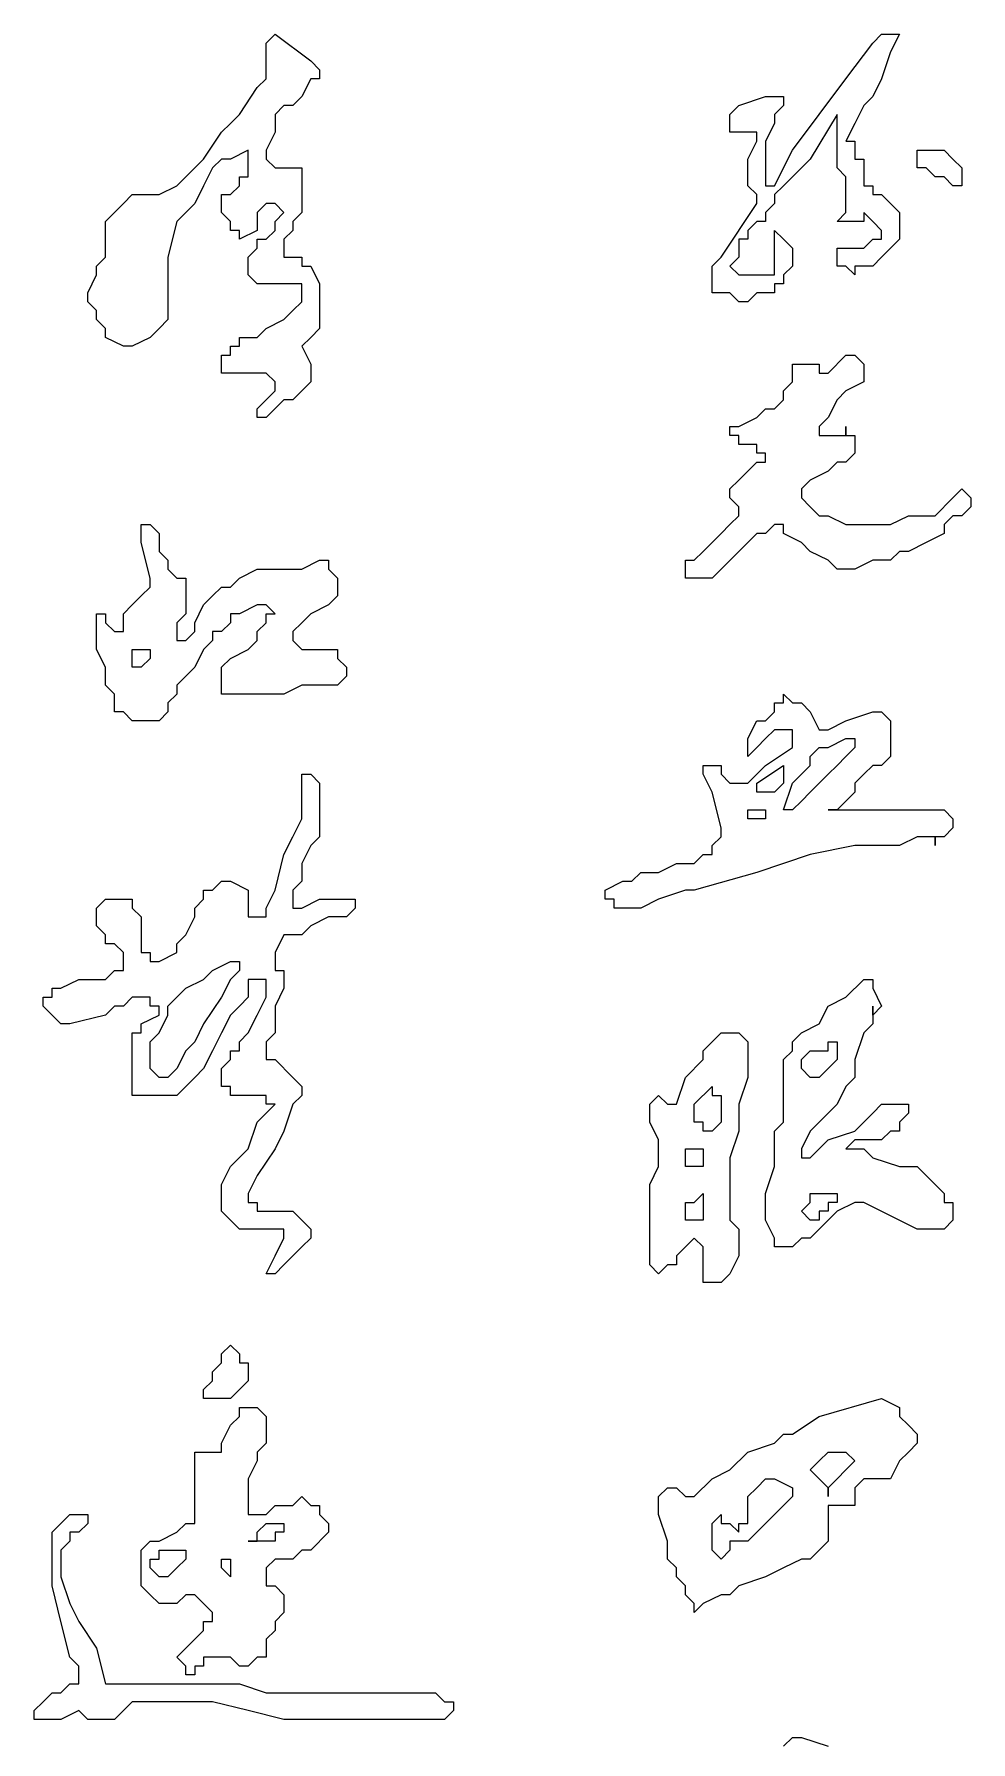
# Model space of a CAD drawing. Extents: x -66030 to 95157, y -13132 to 45879.
# Drawn here: x -44791 to -44380, y 26483 to 27231 of the extents above; entities that cross this region are included whole.
import ezdxf

# ---------------------------------------------------------------- set-up
doc = ezdxf.new("R2010")
doc.units = 0
doc.header["$LTSCALE"] = 100
doc.header["$MEASUREMENT"] = 0
doc.layers.get('0').update_dxf_attribs({"linetype": 'CONTINUOUS'})

msp = doc.modelspace()

# ---------------------------------------------------------------- linework, layer by layer
at = {"lineweight": 0}
for points in [[(-44692.98, 27066.91), (-44689.07, 27070.82), (-44689.07, 27070.82), (-44685.16, 27074.73), (-44685.16, 27078.63), (-44685.16, 27078.63), (-44685.16, 27078.63), (-44689.07, 27082.54), (-44689.07, 27082.54), (-44692.98, 27082.54), (-44700.79, 27082.54), (-44700.79, 27082.54), (-44704.69, 27082.54), (-44704.69, 27082.54), (-44708.6, 27082.54), (-44708.6, 27086.44), (-44708.6, 27086.44), (-44708.6, 27090.35), (-44704.69, 27090.35), (-44704.69, 27094.26), (-44700.79, 27094.26), (-44700.79, 27098.16), (-44696.88, 27098.16), (-44692.98, 27098.16), (-44689.07, 27102.07), (-44681.26, 27105.97), (-44677.35, 27109.88), (-44677.35, 27109.88), (-44673.45, 27113.79), (-44673.45, 27113.79), (-44673.45, 27117.69), (-44673.45, 27117.69), (-44673.45, 27121.6), (-44677.35, 27121.6), (-44677.35, 27121.6), (-44677.35, 27121.6), (-44681.26, 27121.6), (-44685.16, 27121.6), (-44689.07, 27121.6), (-44692.98, 27121.6), (-44692.98, 27121.6), (-44696.88, 27125.5), (-44696.88, 27125.5), (-44696.88, 27129.41), (-44696.88, 27133.32), (-44692.98, 27137.22), (-44692.98, 27141.13), (-44689.07, 27141.13), (-44685.16, 27145.03), (-44685.16, 27148.94), (-44681.26, 27152.85), (-44681.26, 27152.85), (-44685.16, 27156.75), (-44689.07, 27156.75), (-44689.07, 27156.75), (-44689.07, 27156.75), (-44689.07, 27156.75), (-44692.98, 27152.85), (-44692.98, 27148.94), (-44692.98, 27148.94), (-44692.98, 27145.03), (-44692.98, 27145.03), (-44700.79, 27141.13), (-44700.79, 27141.13), (-44700.79, 27141.13), (-44700.79, 27145.03), (-44704.69, 27145.03), (-44704.69, 27148.94), (-44708.6, 27152.85), (-44708.6, 27156.75), (-44708.6, 27156.75), (-44708.6, 27160.66), (-44704.69, 27160.66), (-44700.79, 27164.56), (-44700.79, 27168.47), (-44696.88, 27168.47), (-44696.88, 27172.38), (-44696.88, 27172.38), (-44696.88, 27176.28), (-44696.88, 27180.19), (-44704.69, 27176.28), (-44708.6, 27176.28), (-44712.51, 27172.38), (-44716.41, 27164.56), (-44720.32, 27156.75), (-44724.22, 27152.85), (-44728.13, 27148.94), (-44732.04, 27133.32), (-44732.04, 27129.41), (-44732.04, 27125.5), (-44732.04, 27117.69), (-44732.04, 27113.79), (-44732.04, 27105.97), (-44732.04, 27105.97), (-44735.94, 27102.07), (-44735.94, 27102.07), (-44735.94, 27102.07), (-44739.85, 27098.16), (-44739.85, 27098.16), (-44747.66, 27094.26), (-44751.56, 27094.26), (-44759.38, 27098.16), (-44759.38, 27102.07), (-44763.28, 27105.97), (-44763.28, 27109.88), (-44767.19, 27113.79), (-44767.19, 27117.69), (-44763.28, 27125.5), (-44763.28, 27129.41), (-44763.28, 27129.41), (-44759.38, 27133.32), (-44759.38, 27137.22), (-44759.38, 27141.13), (-44759.38, 27145.03), (-44759.38, 27148.94), (-44755.47, 27152.85), (-44751.56, 27156.75), (-44751.56, 27156.75), (-44747.66, 27160.66), (-44739.85, 27160.66), (-44735.94, 27160.66), (-44735.94, 27160.66), (-44728.13, 27164.56), (-44724.22, 27168.47), (-44720.32, 27172.38), (-44716.41, 27176.28), (-44708.6, 27188), (-44704.69, 27191.9), (-44700.79, 27195.81), (-44692.98, 27207.53), (-44689.07, 27211.43), (-44689.07, 27215.34), (-44689.07, 27223.15), (-44689.07, 27227.06), (-44689.07, 27227.06), (-44685.16, 27230.96), (-44685.16, 27230.96), (-44669.54, 27219.25), (-44665.63, 27215.34), (-44665.63, 27215.34), (-44665.63, 27211.43), (-44665.63, 27211.43), (-44665.63, 27211.43), (-44669.54, 27211.43), (-44673.45, 27203.62), (-44677.35, 27199.72), (-44681.26, 27199.72), (-44685.16, 27195.81), (-44685.16, 27195.81), (-44685.16, 27191.9), (-44685.16, 27191.9), (-44685.16, 27188), (-44689.07, 27180.19), (-44689.07, 27176.28), (-44685.16, 27172.38), (-44681.26, 27172.38), (-44681.26, 27172.38), (-44681.26, 27172.38), (-44677.35, 27172.38), (-44677.35, 27172.38), (-44673.45, 27172.38), (-44673.45, 27168.47), (-44673.45, 27168.47), (-44673.45, 27164.56), (-44673.45, 27160.66), (-44673.45, 27156.75), (-44673.45, 27156.75), (-44673.45, 27152.85), (-44677.35, 27148.94), (-44677.35, 27145.03), (-44677.35, 27145.03), (-44681.26, 27141.13), (-44681.26, 27137.22), (-44681.26, 27137.22), (-44681.26, 27133.32), (-44677.35, 27133.32), (-44677.35, 27133.32), (-44673.45, 27133.32), (-44673.45, 27133.32), (-44673.45, 27129.41), (-44669.54, 27129.41), (-44665.63, 27121.6), (-44665.63, 27121.6), (-44665.63, 27117.69), (-44665.63, 27113.79), (-44665.63, 27105.97), (-44665.63, 27102.07), (-44669.54, 27098.16), (-44673.45, 27094.26), (-44673.45, 27094.26), (-44673.45, 27094.26), (-44669.54, 27086.44), (-44669.54, 27082.54), (-44669.54, 27082.54), (-44669.54, 27078.63), (-44673.45, 27074.73), (-44677.35, 27070.82), (-44681.26, 27070.82), (-44689.07, 27063.01), (-44689.07, 27063.01), (-44692.98, 27063.01), (-44692.98, 27063.01), (-44692.98, 27063.01), (-44692.98, 27063.01), (-44692.98, 27066.91), (-44692.98, 27066.91), (-44692.98, 27066.91)], [(-44482.05, 27113.79), (-44485.96, 27117.69), (-44489.87, 27117.69), (-44489.87, 27117.69), (-44493.77, 27117.69), (-44493.77, 27121.6), (-44493.77, 27121.6), (-44493.77, 27125.5), (-44493.77, 27129.41), (-44489.87, 27133.32), (-44474.24, 27156.75), (-44474.24, 27160.66), (-44478.15, 27164.56), (-44478.15, 27168.47), (-44478.15, 27172.38), (-44478.15, 27172.38), (-44478.15, 27176.28), (-44478.15, 27176.28), (-44474.24, 27184.09), (-44474.24, 27188), (-44474.24, 27188), (-44478.15, 27188), (-44482.05, 27188), (-44482.05, 27188), (-44485.96, 27188), (-44485.96, 27188), (-44485.96, 27191.9), (-44485.96, 27191.9), (-44485.96, 27195.81), (-44485.96, 27195.81), (-44482.05, 27199.72), (-44482.05, 27199.72), (-44482.05, 27199.72), (-44470.34, 27203.62), (-44466.43, 27203.62), (-44462.52, 27203.62), (-44462.52, 27199.72), (-44462.52, 27199.72), (-44462.52, 27199.72), (-44466.43, 27195.81), (-44466.43, 27195.81), (-44466.43, 27191.9), (-44470.34, 27184.09), (-44470.34, 27180.19), (-44470.34, 27176.28), (-44470.34, 27172.38), (-44470.34, 27164.56), (-44466.43, 27164.56), (-44458.62, 27180.19), (-44446.9, 27195.81), (-44435.18, 27211.43), (-44423.46, 27227.06), (-44423.46, 27227.06), (-44419.56, 27230.96), (-44415.65, 27230.96), (-44415.65, 27230.96), (-44411.75, 27230.96), (-44411.75, 27230.96), (-44415.65, 27223.15), (-44419.56, 27211.43), (-44419.56, 27211.43), (-44419.56, 27211.43), (-44423.46, 27203.62), (-44427.37, 27199.72), (-44431.28, 27191.9), (-44435.18, 27184.09), (-44435.18, 27184.09), (-44431.28, 27184.09), (-44431.28, 27180.19), (-44431.28, 27176.28), (-44427.37, 27176.28), (-44427.37, 27172.38), (-44427.37, 27168.47), (-44427.37, 27164.56), (-44423.46, 27164.56), (-44423.46, 27160.66), (-44419.56, 27160.66), (-44415.65, 27156.75), (-44415.65, 27156.75), (-44411.75, 27152.85), (-44411.75, 27152.85), (-44411.75, 27148.94), (-44411.75, 27145.03), (-44411.75, 27141.13), (-44415.65, 27137.22), (-44415.65, 27137.22), (-44419.56, 27133.32), (-44423.46, 27129.41), (-44427.37, 27129.41), (-44431.28, 27129.41), (-44431.28, 27125.5), (-44435.18, 27129.41), (-44435.18, 27129.41), (-44435.18, 27129.41), (-44439.09, 27129.41), (-44439.09, 27133.32), (-44439.09, 27137.22), (-44439.09, 27137.22), (-44439.09, 27137.22), (-44435.18, 27137.22), (-44431.28, 27137.22), (-44427.37, 27137.22), (-44423.46, 27141.13), (-44423.46, 27141.13), (-44419.56, 27141.13), (-44419.56, 27145.03), (-44419.56, 27145.03), (-44423.46, 27148.94), (-44427.37, 27152.85), (-44427.37, 27148.94), (-44431.28, 27148.94), (-44435.18, 27148.94), (-44439.09, 27148.94), (-44435.18, 27152.85), (-44435.18, 27156.75), (-44435.18, 27156.75), (-44435.18, 27160.66), (-44435.18, 27164.56), (-44435.18, 27164.56), (-44435.18, 27168.47), (-44439.09, 27172.38), (-44439.09, 27180.19), (-44439.09, 27180.19), (-44439.09, 27184.09), (-44439.09, 27188), (-44439.09, 27191.9), (-44439.09, 27195.81), (-44439.09, 27195.81), (-44450.81, 27176.28), (-44458.62, 27168.47), (-44462.52, 27164.56), (-44466.43, 27160.66), (-44466.43, 27156.75), (-44470.34, 27152.85), (-44470.34, 27148.94), (-44474.24, 27148.94), (-44478.15, 27145.03), (-44478.15, 27141.13), (-44482.05, 27141.13), (-44482.05, 27137.22), (-44482.05, 27133.32), (-44485.96, 27129.41), (-44485.96, 27129.41), (-44482.05, 27125.5), (-44482.05, 27125.5), (-44482.05, 27125.5), (-44478.15, 27125.5), (-44474.24, 27125.5), (-44474.24, 27125.5), (-44470.34, 27125.5), (-44466.43, 27125.5), (-44466.43, 27129.41), (-44466.43, 27129.41), (-44466.43, 27133.32), (-44466.43, 27137.22), (-44466.43, 27137.22), (-44466.43, 27137.22), (-44466.43, 27141.13), (-44466.43, 27141.13), (-44466.43, 27145.03), (-44466.43, 27145.03), (-44462.52, 27141.13), (-44462.52, 27141.13), (-44458.62, 27137.22), (-44458.62, 27137.22), (-44458.62, 27133.32), (-44458.62, 27129.41), (-44458.62, 27129.41), (-44462.52, 27125.5), (-44462.52, 27121.6), (-44466.43, 27121.6), (-44466.43, 27117.69), (-44470.34, 27117.69), (-44474.24, 27117.69), (-44478.15, 27113.79), (-44482.05, 27113.79)], [(-44403.93, 27176.28), (-44403.93, 27180.19), (-44403.93, 27180.19), (-44403.93, 27180.19), (-44403.93, 27180.19), (-44400.03, 27180.19), (-44396.12, 27180.19), (-44396.12, 27180.19), (-44392.22, 27180.19), (-44388.31, 27176.28), (-44384.4, 27172.38), (-44384.4, 27168.47), (-44384.4, 27168.47), (-44384.4, 27164.56), (-44384.4, 27164.56), (-44388.31, 27164.56), (-44392.22, 27168.47), (-44396.12, 27168.47), (-44396.12, 27168.47), (-44400.03, 27172.38), (-44403.93, 27172.38), (-44403.93, 27176.28), (-44403.93, 27176.28)], [(-44505.49, 26996.61), (-44505.49, 26996.61), (-44505.49, 27000.51), (-44501.58, 27000.51), (-44497.68, 27004.42), (-44489.87, 27012.23), (-44485.96, 27016.14), (-44482.05, 27020.04), (-44482.05, 27023.95), (-44482.05, 27023.95), (-44482.05, 27023.95), (-44485.96, 27027.85), (-44485.96, 27031.76), (-44485.96, 27031.76), (-44482.05, 27035.67), (-44478.15, 27039.57), (-44474.24, 27043.48), (-44474.24, 27043.48), (-44470.34, 27043.48), (-44470.34, 27047.38), (-44474.24, 27047.38), (-44474.24, 27051.29), (-44478.15, 27051.29), (-44478.15, 27051.29), (-44478.15, 27051.29), (-44482.05, 27051.29), (-44482.05, 27051.29), (-44482.05, 27055.2), (-44485.96, 27055.2), (-44485.96, 27055.2), (-44485.96, 27059.1), (-44482.05, 27059.1), (-44474.24, 27063.01), (-44470.34, 27066.91), (-44466.43, 27066.91), (-44462.52, 27070.82), (-44462.52, 27074.73), (-44458.62, 27078.63), (-44458.62, 27078.63), (-44458.62, 27078.63), (-44458.62, 27082.54), (-44458.62, 27086.44), (-44454.71, 27086.44), (-44454.71, 27086.44), (-44450.81, 27086.44), (-44446.9, 27086.44), (-44446.9, 27082.54), (-44442.99, 27082.54), (-44435.18, 27090.35), (-44431.28, 27090.35), (-44431.28, 27090.35), (-44427.37, 27086.44), (-44427.37, 27086.44), (-44427.37, 27082.54), (-44427.37, 27082.54), (-44427.37, 27082.54), (-44427.37, 27078.63), (-44435.18, 27074.73), (-44439.09, 27070.82), (-44442.99, 27063.01), (-44446.9, 27059.1), (-44446.9, 27055.2), (-44442.99, 27055.2), (-44442.99, 27055.2), (-44435.18, 27055.2), (-44435.18, 27059.1), (-44435.18, 27055.2), (-44431.28, 27055.2), (-44431.28, 27055.2), (-44431.28, 27051.29), (-44431.28, 27051.29), (-44431.28, 27047.38), (-44431.28, 27047.38), (-44431.28, 27047.38), (-44435.18, 27043.48), (-44439.09, 27043.48), (-44442.99, 27039.57), (-44450.81, 27035.67), (-44450.81, 27035.67), (-44454.71, 27031.76), (-44454.71, 27031.76), (-44454.71, 27031.76), (-44454.71, 27027.85), (-44454.71, 27027.85), (-44454.71, 27027.85), (-44450.81, 27023.95), (-44450.81, 27023.95), (-44446.9, 27020.04), (-44442.99, 27020.04), (-44435.18, 27016.14), (-44431.28, 27016.14), (-44423.46, 27016.14), (-44419.56, 27016.14), (-44415.65, 27016.14), (-44407.84, 27020.04), (-44400.03, 27020.04), (-44396.12, 27020.04), (-44388.31, 27027.85), (-44384.4, 27031.76), (-44384.4, 27031.76), (-44380.5, 27027.85), (-44380.5, 27027.85), (-44380.5, 27027.85), (-44380.5, 27023.95), (-44384.4, 27020.04), (-44388.31, 27020.04), (-44392.22, 27016.14), (-44392.22, 27012.23), (-44400.03, 27008.32), (-44407.84, 27004.42), (-44411.75, 27004.42), (-44415.65, 27000.51), (-44423.46, 27000.51), (-44431.28, 26996.61), (-44435.18, 26996.61), (-44435.18, 26996.61), (-44439.09, 26996.61), (-44442.99, 27000.51), (-44450.81, 27004.42), (-44454.71, 27008.32), (-44462.52, 27012.23), (-44462.52, 27016.14), (-44466.43, 27016.14), (-44466.43, 27016.14), (-44470.34, 27012.23), (-44474.24, 27012.23), (-44478.15, 27008.32), (-44489.87, 26996.61), (-44493.77, 26992.7), (-44497.68, 26992.7), (-44501.58, 26992.7), (-44501.58, 26992.7), (-44505.49, 26992.7), (-44505.49, 26992.7), (-44505.49, 26996.61), (-44505.49, 26996.61)], [(-44751.56, 26934.11), (-44755.47, 26934.11), (-44755.47, 26934.11), (-44755.47, 26938.02), (-44755.47, 26938.02), (-44755.47, 26941.92), (-44759.38, 26945.83), (-44759.38, 26953.64), (-44763.28, 26961.45), (-44763.28, 26965.36), (-44763.28, 26965.36), (-44763.28, 26969.26), (-44763.28, 26973.17), (-44763.28, 26973.17), (-44763.28, 26977.08), (-44763.28, 26977.08), (-44759.38, 26977.08), (-44759.38, 26973.17), (-44755.47, 26969.26), (-44751.56, 26969.26), (-44751.56, 26977.08), (-44747.66, 26980.98), (-44743.75, 26984.89), (-44739.85, 26988.79), (-44739.85, 26992.7), (-44743.75, 27008.32), (-44743.75, 27008.32), (-44743.75, 27008.32), (-44743.75, 27012.23), (-44743.75, 27016.14), (-44739.85, 27016.14), (-44735.94, 27012.23), (-44735.94, 27012.23), (-44735.94, 27008.32), (-44735.94, 27004.42), (-44732.04, 27000.51), (-44732.04, 26996.61), (-44728.13, 26992.7), (-44724.22, 26992.7), (-44724.22, 26992.7), (-44724.22, 26988.79), (-44724.22, 26984.89), (-44724.22, 26980.98), (-44724.22, 26980.98), (-44724.22, 26977.08), (-44728.13, 26973.17), (-44728.13, 26969.26), (-44728.13, 26969.26), (-44728.13, 26965.36), (-44728.13, 26965.36), (-44724.22, 26965.36), (-44720.32, 26969.26), (-44720.32, 26973.17), (-44716.41, 26980.98), (-44712.51, 26984.89), (-44712.51, 26984.89), (-44708.6, 26988.79), (-44704.69, 26988.79), (-44700.79, 26992.7), (-44692.98, 26996.61), (-44689.07, 26996.61), (-44681.26, 26996.61), (-44673.45, 26996.61), (-44665.63, 27000.51), (-44665.63, 27000.51), (-44661.73, 27000.51), (-44661.73, 26996.61), (-44657.82, 26992.7), (-44657.82, 26988.79), (-44657.82, 26984.89), (-44661.73, 26980.98), (-44669.54, 26977.08), (-44673.45, 26973.17), (-44673.45, 26973.17), (-44677.35, 26969.26), (-44677.35, 26965.36), (-44673.45, 26961.45), (-44669.54, 26961.45), (-44665.63, 26961.45), (-44661.73, 26961.45), (-44657.82, 26961.45), (-44657.82, 26957.55), (-44657.82, 26957.55), (-44653.92, 26953.64), (-44653.92, 26949.74), (-44653.92, 26949.74), (-44657.82, 26945.83), (-44657.82, 26945.83), (-44661.73, 26945.83), (-44661.73, 26945.83), (-44665.63, 26945.83), (-44669.54, 26945.83), (-44673.45, 26945.83), (-44681.26, 26941.92), (-44685.16, 26941.92), (-44692.98, 26941.92), (-44696.88, 26941.92), (-44704.69, 26941.92), (-44708.6, 26941.92), (-44708.6, 26945.83), (-44708.6, 26945.83), (-44708.6, 26945.83), (-44708.6, 26953.64), (-44704.69, 26957.55), (-44696.88, 26961.45), (-44692.98, 26965.36), (-44692.98, 26969.26), (-44689.07, 26973.17), (-44689.07, 26973.17), (-44689.07, 26977.08), (-44685.16, 26977.08), (-44689.07, 26980.98), (-44692.98, 26980.98), (-44700.79, 26977.08), (-44700.79, 26977.08), (-44704.69, 26977.08), (-44704.69, 26973.17), (-44708.6, 26969.26), (-44712.51, 26969.26), (-44712.51, 26965.36), (-44716.41, 26961.45), (-44716.41, 26961.45), (-44720.32, 26953.64), (-44724.22, 26949.74), (-44728.13, 26945.83), (-44728.13, 26941.92), (-44732.04, 26938.02), (-44732.04, 26938.02), (-44732.04, 26934.11), (-44735.94, 26930.21), (-44735.94, 26930.21), (-44739.85, 26930.21), (-44743.75, 26930.21), (-44747.66, 26930.21), (-44751.56, 26934.11)], [(-44747.66, 26953.64), (-44747.66, 26953.64), (-44747.66, 26953.64), (-44747.66, 26957.55), (-44747.66, 26961.45), (-44747.66, 26961.45), (-44739.85, 26961.45), (-44739.85, 26957.55), (-44743.75, 26953.64), (-44747.66, 26953.64), (-44747.66, 26953.64)], [(-44517.21, 26863.8), (-44509.4, 26867.71), (-44501.58, 26867.71), (-44497.68, 26871.62), (-44493.77, 26871.62), (-44493.77, 26875.52), (-44489.87, 26879.43), (-44489.87, 26883.33), (-44493.77, 26898.96), (-44493.77, 26898.96), (-44493.77, 26898.96), (-44497.68, 26906.77), (-44497.68, 26910.68), (-44497.68, 26910.68), (-44493.77, 26910.68), (-44493.77, 26910.68), (-44493.77, 26910.68), (-44489.87, 26910.68), (-44489.87, 26906.77), (-44485.96, 26902.86), (-44485.96, 26902.86), (-44482.05, 26902.86), (-44478.15, 26902.86), (-44474.24, 26906.77), (-44470.34, 26910.68), (-44458.62, 26918.49), (-44458.62, 26922.39), (-44458.62, 26922.39), (-44458.62, 26922.39), (-44458.62, 26926.3), (-44462.52, 26926.3), (-44462.52, 26926.3), (-44466.43, 26926.3), (-44466.43, 26926.3), (-44470.34, 26922.39), (-44474.24, 26918.49), (-44478.15, 26914.58), (-44478.15, 26918.49), (-44478.15, 26922.39), (-44474.24, 26930.21), (-44470.34, 26930.21), (-44466.43, 26934.11), (-44466.43, 26938.02), (-44462.52, 26938.02), (-44462.52, 26941.92), (-44462.52, 26941.92), (-44458.62, 26938.02), (-44454.71, 26938.02), (-44450.81, 26934.11), (-44446.9, 26926.3), (-44446.9, 26926.3), (-44442.99, 26926.3), (-44435.18, 26930.21), (-44423.46, 26934.11), (-44423.46, 26934.11), (-44419.56, 26934.11), (-44415.65, 26930.21), (-44415.65, 26930.21), (-44415.65, 26930.21), (-44415.65, 26926.3), (-44415.65, 26922.39), (-44415.65, 26922.39), (-44415.65, 26918.49), (-44415.65, 26914.58), (-44419.56, 26910.68), (-44423.46, 26910.68), (-44427.37, 26906.77), (-44431.28, 26902.86), (-44431.28, 26898.96), (-44435.18, 26895.05), (-44439.09, 26891.15), (-44442.99, 26891.15), (-44442.99, 26891.15), (-44439.09, 26891.15), (-44435.18, 26891.15), (-44431.28, 26891.15), (-44427.37, 26891.15), (-44419.56, 26891.15), (-44411.75, 26891.15), (-44403.93, 26891.15), (-44400.03, 26891.15), (-44396.12, 26891.15), (-44392.22, 26891.15), (-44388.31, 26887.24), (-44388.31, 26883.33), (-44392.22, 26879.43), (-44392.22, 26879.43), (-44396.12, 26879.43), (-44396.12, 26879.43), (-44396.12, 26875.52), (-44396.12, 26879.43), (-44400.03, 26879.43), (-44400.03, 26879.43), (-44403.93, 26879.43), (-44411.75, 26875.52), (-44431.28, 26875.52), (-44450.81, 26871.62), (-44462.52, 26867.71), (-44474.24, 26863.8), (-44501.58, 26855.99), (-44501.58, 26855.99), (-44505.49, 26855.99), (-44517.21, 26852.09), (-44525.02, 26848.18), (-44532.83, 26848.18), (-44532.83, 26848.18), (-44536.74, 26848.18), (-44536.74, 26852.09), (-44540.64, 26852.09), (-44540.64, 26855.99), (-44540.64, 26855.99), (-44532.83, 26859.9), (-44528.92, 26859.9), (-44525.02, 26863.8), (-44517.21, 26863.8)], [(-44462.52, 26891.15), (-44462.52, 26891.15), (-44458.62, 26902.86), (-44454.71, 26906.77), (-44450.81, 26910.68), (-44450.81, 26914.58), (-44446.9, 26918.49), (-44442.99, 26918.49), (-44435.18, 26922.39), (-44435.18, 26922.39), (-44431.28, 26922.39), (-44431.28, 26922.39), (-44431.28, 26918.49), (-44435.18, 26914.58), (-44439.09, 26910.68), (-44442.99, 26906.77), (-44446.9, 26902.86), (-44450.81, 26898.96), (-44454.71, 26895.05), (-44458.62, 26891.15), (-44462.52, 26891.15)], [(-44685.16, 26688.04), (-44689.07, 26688.04), (-44685.16, 26695.85), (-44685.16, 26695.85), (-44681.26, 26703.66), (-44681.26, 26703.66), (-44681.26, 26703.66), (-44681.26, 26707.57), (-44685.16, 26707.57), (-44689.07, 26707.57), (-44692.98, 26707.57), (-44692.98, 26707.57), (-44696.88, 26707.57), (-44700.79, 26707.57), (-44700.79, 26707.57), (-44704.69, 26711.47), (-44704.69, 26711.47), (-44708.6, 26715.38), (-44708.6, 26715.38), (-44708.6, 26719.28), (-44708.6, 26723.19), (-44708.6, 26727.09), (-44704.69, 26734.91), (-44696.88, 26742.72), (-44692.98, 26754.44), (-44689.07, 26758.34), (-44685.16, 26762.25), (-44689.07, 26762.25), (-44689.07, 26766.15), (-44689.07, 26766.15), (-44689.07, 26766.15), (-44692.98, 26766.15), (-44696.88, 26766.15), (-44700.79, 26766.15), (-44704.69, 26766.15), (-44704.69, 26766.15), (-44704.69, 26770.06), (-44708.6, 26770.06), (-44708.6, 26773.97), (-44708.6, 26773.97), (-44708.6, 26777.87), (-44704.69, 26781.78), (-44704.69, 26785.68), (-44700.79, 26785.68), (-44700.79, 26789.59), (-44696.88, 26793.5), (-44692.98, 26801.31), (-44689.07, 26809.12), (-44689.07, 26813.03), (-44689.07, 26816.93), (-44689.07, 26816.93), (-44692.98, 26816.93), (-44692.98, 26816.93), (-44692.98, 26816.93), (-44692.98, 26816.93), (-44696.88, 26816.93), (-44696.88, 26813.03), (-44696.88, 26809.12), (-44700.79, 26805.21), (-44704.69, 26801.31), (-44708.6, 26793.5), (-44712.51, 26785.68), (-44716.41, 26777.87), (-44720.32, 26773.97), (-44724.22, 26770.06), (-44728.13, 26766.15), (-44728.13, 26766.15), (-44732.04, 26766.15), (-44735.94, 26766.15), (-44739.85, 26766.15), (-44739.85, 26766.15), (-44743.75, 26766.15), (-44747.66, 26766.15), (-44747.66, 26770.06), (-44747.66, 26773.97), (-44747.66, 26777.87), (-44747.66, 26781.78), (-44747.66, 26789.59), (-44747.66, 26793.5), (-44743.75, 26793.5), (-44743.75, 26797.4), (-44735.94, 26801.31), (-44735.94, 26805.21), (-44739.85, 26805.21), (-44739.85, 26809.12), (-44739.85, 26809.12), (-44743.75, 26809.12), (-44743.75, 26809.12), (-44747.66, 26809.12), (-44751.56, 26805.21), (-44755.47, 26805.21), (-44759.38, 26801.31), (-44759.38, 26801.31), (-44775, 26797.4), (-44778.91, 26797.4), (-44782.81, 26801.31), (-44786.72, 26805.21), (-44786.72, 26805.21), (-44786.72, 26809.12), (-44782.81, 26809.12), (-44782.81, 26813.03), (-44778.91, 26813.03), (-44771.09, 26816.93), (-44763.28, 26816.93), (-44763.28, 26816.93), (-44759.38, 26816.93), (-44755.47, 26820.84), (-44755.47, 26820.84), (-44751.56, 26820.84), (-44751.56, 26824.74), (-44751.56, 26828.65), (-44751.56, 26828.65), (-44751.56, 26828.65), (-44755.47, 26832.56), (-44755.47, 26832.56), (-44759.38, 26832.56), (-44759.38, 26836.46), (-44763.28, 26840.37), (-44763.28, 26844.27), (-44763.28, 26844.27), (-44763.28, 26848.18), (-44763.28, 26848.18), (-44759.38, 26852.09), (-44751.56, 26852.09), (-44751.56, 26852.09), (-44751.56, 26852.09), (-44747.66, 26852.09), (-44747.66, 26848.18), (-44743.75, 26844.27), (-44743.75, 26844.27), (-44743.75, 26836.46), (-44743.75, 26828.65), (-44739.85, 26828.65), (-44739.85, 26824.74), (-44735.94, 26824.74), (-44728.13, 26828.65), (-44728.13, 26832.56), (-44724.22, 26836.46), (-44720.32, 26844.27), (-44720.32, 26848.18), (-44716.41, 26852.09), (-44716.41, 26855.99), (-44712.51, 26855.99), (-44708.6, 26859.9), (-44704.69, 26859.9), (-44696.88, 26855.99), (-44696.88, 26852.09), (-44696.88, 26848.18), (-44696.88, 26844.27), (-44692.98, 26844.27), (-44689.07, 26844.27), (-44689.07, 26848.18), (-44685.16, 26855.99), (-44681.26, 26871.62), (-44677.35, 26879.43), (-44673.45, 26887.24), (-44673.45, 26891.15), (-44673.45, 26895.05), (-44673.45, 26895.05), (-44673.45, 26902.86), (-44673.45, 26902.86), (-44673.45, 26906.77), (-44669.54, 26906.77), (-44665.63, 26902.86), (-44665.63, 26898.96), (-44665.63, 26898.96), (-44665.63, 26895.05), (-44665.63, 26891.15), (-44665.63, 26883.33), (-44665.63, 26879.43), (-44669.54, 26875.52), (-44673.45, 26867.71), (-44673.45, 26859.9), (-44677.35, 26855.99), (-44677.35, 26855.99), (-44677.35, 26852.09), (-44677.35, 26848.18), (-44673.45, 26848.18), (-44673.45, 26848.18), (-44665.63, 26852.09), (-44661.73, 26852.09), (-44657.82, 26852.09), (-44653.92, 26852.09), (-44653.92, 26852.09), (-44650.01, 26852.09), (-44650.01, 26852.09), (-44650.01, 26852.09), (-44650.01, 26848.18), (-44653.92, 26844.27), (-44657.82, 26844.27), (-44661.73, 26844.27), (-44669.54, 26840.37), (-44673.45, 26836.46), (-44677.35, 26836.46), (-44681.26, 26836.46), (-44685.16, 26828.65), (-44685.16, 26828.65), (-44685.16, 26824.74), (-44685.16, 26820.84), (-44681.26, 26820.84), (-44681.26, 26816.93), (-44681.26, 26813.03), (-44685.16, 26805.21), (-44685.16, 26801.31), (-44685.16, 26793.5), (-44689.07, 26789.59), (-44689.07, 26785.68), (-44689.07, 26781.78), (-44685.16, 26781.78), (-44677.35, 26773.97), (-44677.35, 26773.97), (-44673.45, 26770.06), (-44673.45, 26770.06), (-44673.45, 26766.15), (-44673.45, 26766.15), (-44677.35, 26762.25), (-44681.26, 26750.53), (-44685.16, 26742.72), (-44692.98, 26731), (-44696.88, 26723.19), (-44696.88, 26719.28), (-44696.88, 26719.28), (-44692.98, 26719.28), (-44692.98, 26715.38), (-44692.98, 26715.38), (-44689.07, 26715.38), (-44685.16, 26715.38), (-44677.35, 26715.38), (-44673.45, 26711.47), (-44673.45, 26711.47), (-44669.54, 26707.57), (-44669.54, 26707.57), (-44669.54, 26703.66), (-44669.54, 26703.66), (-44673.45, 26699.75), (-44677.35, 26695.85), (-44681.26, 26691.94), (-44685.16, 26688.04)], [(-44474.24, 26898.96), (-44474.24, 26902.86), (-44462.52, 26910.68), (-44462.52, 26906.77), (-44462.52, 26906.77), (-44462.52, 26902.86), (-44466.43, 26898.96), (-44470.34, 26898.96), (-44470.34, 26898.96), (-44474.24, 26898.96)], [(-44478.15, 26887.24), (-44478.15, 26887.24), (-44478.15, 26891.15), (-44478.15, 26891.15), (-44478.15, 26891.15), (-44474.24, 26891.15), (-44470.34, 26891.15), (-44470.34, 26887.24), (-44470.34, 26887.24), (-44470.34, 26887.24), (-44474.24, 26887.24), (-44478.15, 26887.24)], [(-44739.85, 26789.59), (-44735.94, 26793.5), (-44732.04, 26801.31), (-44732.04, 26805.21), (-44728.13, 26809.12), (-44724.22, 26813.03), (-44716.41, 26816.93), (-44712.51, 26820.84), (-44704.69, 26824.74), (-44704.69, 26824.74), (-44700.79, 26824.74), (-44700.79, 26820.84), (-44704.69, 26816.93), (-44708.6, 26809.12), (-44716.41, 26797.4), (-44720.32, 26789.59), (-44724.22, 26785.68), (-44728.13, 26777.87), (-44732.04, 26773.97), (-44735.94, 26773.97), (-44735.94, 26773.97), (-44739.85, 26777.87), (-44739.85, 26777.87), (-44739.85, 26781.78), (-44739.85, 26781.78), (-44739.85, 26785.68), (-44739.85, 26789.59)], [(-44470.34, 26711.47), (-44470.34, 26711.47), (-44470.34, 26719.28), (-44470.34, 26723.19), (-44466.43, 26734.91), (-44466.43, 26742.72), (-44466.43, 26750.53), (-44462.52, 26754.44), (-44462.52, 26766.15), (-44462.52, 26770.06), (-44462.52, 26773.97), (-44462.52, 26777.87), (-44462.52, 26781.78), (-44462.52, 26781.78), (-44458.62, 26785.68), (-44458.62, 26789.59), (-44454.71, 26793.5), (-44446.9, 26797.4), (-44442.99, 26805.21), (-44435.18, 26809.12), (-44427.37, 26816.93), (-44423.46, 26816.93), (-44423.46, 26813.03), (-44423.46, 26813.03), (-44419.56, 26805.21), (-44419.56, 26805.21), (-44423.46, 26801.31), (-44423.46, 26801.31), (-44423.46, 26801.31), (-44423.46, 26801.31), (-44423.46, 26801.31), (-44423.46, 26797.4), (-44427.37, 26793.5), (-44431.28, 26781.78), (-44431.28, 26773.97), (-44435.18, 26770.06), (-44435.18, 26770.06), (-44439.09, 26762.25), (-44446.9, 26754.44), (-44450.81, 26750.53), (-44454.71, 26742.72), (-44454.71, 26742.72), (-44454.71, 26738.81), (-44450.81, 26738.81), (-44446.9, 26742.72), (-44442.99, 26746.62), (-44431.28, 26750.53), (-44423.46, 26758.34), (-44419.56, 26762.25), (-44411.75, 26762.25), (-44411.75, 26762.25), (-44407.84, 26762.25), (-44407.84, 26758.34), (-44407.84, 26758.34), (-44411.75, 26754.44), (-44411.75, 26754.44), (-44411.75, 26750.53), (-44415.65, 26750.53), (-44419.56, 26746.62), (-44423.46, 26746.62), (-44427.37, 26746.62), (-44427.37, 26746.62), (-44427.37, 26746.62), (-44427.37, 26746.62), (-44431.28, 26746.62), (-44435.18, 26742.72), (-44431.28, 26742.72), (-44427.37, 26742.72), (-44423.46, 26738.81), (-44411.75, 26734.91), (-44403.93, 26734.91), (-44400.03, 26731), (-44396.12, 26727.09), (-44392.22, 26723.19), (-44392.22, 26723.19), (-44392.22, 26719.28), (-44388.31, 26719.28), (-44388.31, 26715.38), (-44388.31, 26715.38), (-44388.31, 26711.47), (-44392.22, 26707.57), (-44403.93, 26707.57), (-44427.37, 26719.28), (-44427.37, 26719.28), (-44431.28, 26719.28), (-44439.09, 26715.38), (-44446.9, 26707.57), (-44450.81, 26703.66), (-44454.71, 26703.66), (-44458.62, 26699.75), (-44462.52, 26699.75), (-44466.43, 26699.75), (-44466.43, 26699.75), (-44466.43, 26703.66), (-44470.34, 26711.47)], [(-44423.46, 26805.21), (-44423.46, 26801.31), (-44423.46, 26805.21)], [(-44497.68, 26695.85), (-44497.68, 26699.75), (-44497.68, 26699.75), (-44501.58, 26703.66), (-44501.58, 26703.66), (-44501.58, 26703.66), (-44505.49, 26699.75), (-44509.4, 26695.85), (-44509.4, 26691.94), (-44513.3, 26691.94), (-44517.21, 26688.04), (-44517.21, 26688.04), (-44521.11, 26691.94), (-44521.11, 26695.85), (-44521.11, 26699.75), (-44521.11, 26707.57), (-44521.11, 26707.57), (-44521.11, 26719.28), (-44521.11, 26727.09), (-44517.21, 26734.91), (-44517.21, 26742.72), (-44517.21, 26746.62), (-44521.11, 26754.44), (-44521.11, 26754.44), (-44521.11, 26762.25), (-44517.21, 26766.15), (-44517.21, 26766.15), (-44513.3, 26762.25), (-44509.4, 26762.25), (-44505.49, 26773.97), (-44497.68, 26781.78), (-44497.68, 26785.68), (-44493.77, 26789.59), (-44489.87, 26793.5), (-44485.96, 26793.5), (-44485.96, 26793.5), (-44482.05, 26793.5), (-44482.05, 26793.5), (-44478.15, 26789.59), (-44478.15, 26773.97), (-44478.15, 26773.97), (-44482.05, 26762.25), (-44482.05, 26754.44), (-44482.05, 26750.53), (-44485.96, 26738.81), (-44485.96, 26731), (-44485.96, 26723.19), (-44485.96, 26715.38), (-44485.96, 26711.47), (-44482.05, 26707.57), (-44482.05, 26703.66), (-44482.05, 26695.85), (-44482.05, 26695.85), (-44485.96, 26688.04), (-44489.87, 26684.13), (-44489.87, 26684.13), (-44493.77, 26684.13), (-44493.77, 26684.13), (-44497.68, 26684.13), (-44497.68, 26688.04), (-44497.68, 26688.04), (-44497.68, 26691.94), (-44497.68, 26695.85)], [(-44454.71, 26777.87), (-44454.71, 26777.87), (-44454.71, 26781.78), (-44450.81, 26785.68), (-44450.81, 26785.68), (-44446.9, 26785.68), (-44446.9, 26785.68), (-44442.99, 26785.68), (-44442.99, 26789.59), (-44439.09, 26789.59), (-44439.09, 26789.59), (-44439.09, 26785.68), (-44439.09, 26785.68), (-44439.09, 26785.68), (-44439.09, 26785.68), (-44439.09, 26785.68), (-44439.09, 26781.78), (-44439.09, 26781.78), (-44439.09, 26781.78), (-44439.09, 26781.78), (-44439.09, 26781.78), (-44442.99, 26777.87), (-44446.9, 26773.97), (-44450.81, 26773.97), (-44450.81, 26773.97), (-44450.81, 26773.97), (-44454.71, 26777.87)], [(-44497.68, 26750.53), (-44497.68, 26754.44), (-44501.58, 26754.44), (-44501.58, 26758.34), (-44501.58, 26758.34), (-44501.58, 26762.25), (-44493.77, 26770.06), (-44493.77, 26766.15), (-44489.87, 26766.15), (-44489.87, 26766.15), (-44489.87, 26766.15), (-44489.87, 26766.15), (-44489.87, 26762.25), (-44489.87, 26762.25), (-44489.87, 26758.34), (-44489.87, 26754.44), (-44489.87, 26754.44), (-44489.87, 26754.44), (-44489.87, 26754.44), (-44493.77, 26750.53), (-44497.68, 26750.53)], [(-44505.49, 26742.72), (-44497.68, 26742.72), (-44497.68, 26742.72), (-44497.68, 26734.91), (-44501.58, 26734.91), (-44501.58, 26734.91), (-44501.58, 26734.91), (-44501.58, 26734.91), (-44505.49, 26734.91), (-44505.49, 26742.72), (-44505.49, 26742.72), (-44505.49, 26742.72)], [(-44505.49, 26711.47), (-44505.49, 26715.38), (-44505.49, 26719.28), (-44505.49, 26719.28), (-44501.58, 26719.28), (-44501.58, 26719.28), (-44497.68, 26723.19), (-44497.68, 26723.19), (-44497.68, 26715.38), (-44497.68, 26711.47), (-44497.68, 26711.47), (-44501.58, 26711.47), (-44505.49, 26711.47), (-44505.49, 26711.47)], [(-44450.81, 26711.47), (-44450.81, 26711.47), (-44454.71, 26715.38), (-44454.71, 26715.38), (-44450.81, 26719.28), (-44450.81, 26723.19), (-44450.81, 26723.19), (-44450.81, 26723.19), (-44442.99, 26723.19), (-44442.99, 26723.19), (-44439.09, 26723.19), (-44439.09, 26723.19), (-44439.09, 26719.28), (-44442.99, 26719.28), (-44442.99, 26715.38), (-44446.9, 26715.38), (-44446.9, 26711.47), (-44450.81, 26711.47)], [(-44708.6, 26648.98), (-44708.6, 26648.98), (-44708.6, 26648.98), (-44708.6, 26652.88), (-44708.6, 26652.88), (-44704.69, 26656.79), (-44704.69, 26656.79), (-44700.79, 26652.88), (-44700.79, 26648.98), (-44696.88, 26648.98), (-44696.88, 26641.16), (-44696.88, 26641.16), (-44700.79, 26637.26), (-44700.79, 26637.26), (-44704.69, 26633.35), (-44708.6, 26633.35), (-44712.51, 26633.35), (-44712.51, 26633.35), (-44716.41, 26633.35), (-44716.41, 26637.26), (-44712.51, 26641.16), (-44712.51, 26645.07), (-44708.6, 26648.98)], [(-44724.22, 26516.17), (-44728.13, 26520.08), (-44728.13, 26520.08), (-44724.22, 26523.98), (-44724.22, 26523.98), (-44720.32, 26527.89), (-44720.32, 26527.89), (-44716.41, 26531.8), (-44716.41, 26535.7), (-44712.51, 26535.7), (-44712.51, 26539.61), (-44716.41, 26543.51), (-44716.41, 26543.51), (-44716.41, 26543.51), (-44720.32, 26547.42), (-44724.22, 26547.42), (-44724.22, 26547.42), (-44728.13, 26543.51), (-44732.04, 26543.51), (-44732.04, 26543.51), (-44735.94, 26543.51), (-44735.94, 26543.51), (-44735.94, 26543.51), (-44739.85, 26547.42), (-44739.85, 26547.42), (-44743.75, 26551.33), (-44743.75, 26551.33), (-44743.75, 26555.23), (-44743.75, 26559.14), (-44743.75, 26559.14), (-44743.75, 26563.04), (-44743.75, 26563.04), (-44743.75, 26566.95), (-44739.85, 26570.86), (-44735.94, 26570.86), (-44735.94, 26570.86), (-44728.13, 26574.76), (-44724.22, 26578.67), (-44724.22, 26578.67), (-44720.32, 26578.67), (-44720.32, 26582.57), (-44720.32, 26586.48), (-44720.32, 26590.39), (-44720.32, 26594.29), (-44720.32, 26602.1), (-44720.32, 26602.1), (-44720.32, 26606.01), (-44720.32, 26609.92), (-44712.51, 26609.92), (-44708.6, 26609.92), (-44708.6, 26613.82), (-44704.69, 26621.63), (-44700.79, 26625.54), (-44700.79, 26629.45), (-44700.79, 26629.45), (-44696.88, 26629.45), (-44696.88, 26629.45), (-44692.98, 26629.45), (-44692.98, 26629.45), (-44689.07, 26625.54), (-44689.07, 26621.63), (-44689.07, 26613.82), (-44692.98, 26609.92), (-44692.98, 26606.01), (-44696.88, 26598.2), (-44696.88, 26590.39), (-44696.88, 26590.39), (-44696.88, 26586.48), (-44696.88, 26582.57), (-44696.88, 26582.57), (-44692.98, 26582.57), (-44692.98, 26582.57), (-44692.98, 26582.57), (-44689.07, 26582.57), (-44685.16, 26586.48), (-44677.35, 26586.48), (-44673.45, 26590.39), (-44673.45, 26590.39), (-44669.54, 26586.48), (-44665.63, 26586.48), (-44665.63, 26582.57), (-44665.63, 26582.57), (-44661.73, 26578.67), (-44661.73, 26574.76), (-44669.54, 26566.95), (-44673.45, 26566.95), (-44677.35, 26563.04), (-44681.26, 26563.04), (-44685.16, 26563.04), (-44689.07, 26559.14), (-44689.07, 26559.14), (-44689.07, 26559.14), (-44689.07, 26555.23), (-44689.07, 26555.23), (-44689.07, 26551.33), (-44689.07, 26551.33), (-44685.16, 26551.33), (-44681.26, 26547.42), (-44681.26, 26543.51), (-44681.26, 26543.51), (-44681.26, 26539.61), (-44685.16, 26535.7), (-44685.16, 26531.8), (-44689.07, 26527.89), (-44689.07, 26527.89), (-44689.07, 26523.98), (-44689.07, 26523.98), (-44689.07, 26520.08), (-44692.98, 26520.08), (-44696.88, 26516.17), (-44696.88, 26516.17), (-44700.79, 26516.17), (-44704.69, 26520.08), (-44708.6, 26520.08), (-44712.51, 26520.08), (-44716.41, 26520.08), (-44716.41, 26516.17), (-44720.32, 26516.17), (-44720.32, 26512.27), (-44724.22, 26512.27), (-44724.22, 26516.17)], [(-44517.21, 26582.57), (-44517.21, 26582.57), (-44517.21, 26586.48), (-44517.21, 26590.39), (-44513.3, 26594.29), (-44513.3, 26594.29), (-44509.4, 26594.29), (-44509.4, 26594.29), (-44505.49, 26590.39), (-44501.58, 26590.39), (-44501.58, 26590.39), (-44493.77, 26598.2), (-44485.96, 26602.1), (-44478.15, 26609.92), (-44466.43, 26613.82), (-44462.52, 26617.73), (-44458.62, 26617.73), (-44446.9, 26625.54), (-44419.56, 26633.35), (-44419.56, 26633.35), (-44411.75, 26629.45), (-44411.75, 26625.54), (-44407.84, 26621.63), (-44403.93, 26617.73), (-44403.93, 26617.73), (-44403.93, 26613.82), (-44403.93, 26613.82), (-44407.84, 26609.92), (-44411.75, 26606.01), (-44415.65, 26598.2), (-44423.46, 26598.2), (-44423.46, 26598.2), (-44427.37, 26598.2), (-44427.37, 26598.2), (-44431.28, 26594.29), (-44431.28, 26594.29), (-44431.28, 26590.39), (-44431.28, 26590.39), (-44431.28, 26586.48), (-44435.18, 26586.48), (-44439.09, 26586.48), (-44442.99, 26586.48), (-44442.99, 26586.48), (-44442.99, 26586.48), (-44442.99, 26582.57), (-44442.99, 26578.67), (-44442.99, 26574.76), (-44442.99, 26570.86), (-44442.99, 26570.86), (-44446.9, 26566.95), (-44450.81, 26563.04), (-44454.71, 26563.04), (-44462.52, 26559.14), (-44470.34, 26555.23), (-44482.05, 26551.33), (-44485.96, 26547.42), (-44489.87, 26547.42), (-44497.68, 26543.51), (-44501.58, 26539.61), (-44501.58, 26539.61), (-44501.58, 26539.61), (-44501.58, 26539.61), (-44501.58, 26543.51), (-44505.49, 26547.42), (-44505.49, 26551.33), (-44509.4, 26555.23), (-44509.4, 26559.14), (-44513.3, 26563.04), (-44513.3, 26570.86), (-44517.21, 26582.57)], [(-44442.99, 26594.29), (-44450.81, 26602.1), (-44450.81, 26602.1), (-44450.81, 26602.1), (-44446.9, 26606.01), (-44442.99, 26609.92), (-44439.09, 26609.92), (-44435.18, 26609.92), (-44435.18, 26609.92), (-44435.18, 26609.92), (-44431.28, 26606.01), (-44431.28, 26606.01), (-44435.18, 26602.1), (-44439.09, 26598.2), (-44439.09, 26598.2), (-44442.99, 26594.29), (-44442.99, 26590.39), (-44442.99, 26594.29)], [(-44493.77, 26574.76), (-44493.77, 26574.76), (-44493.77, 26578.67), (-44493.77, 26578.67), (-44489.87, 26582.57), (-44489.87, 26578.67), (-44485.96, 26578.67), (-44485.96, 26578.67), (-44482.05, 26574.76), (-44482.05, 26578.67), (-44482.05, 26578.67), (-44478.15, 26578.67), (-44478.15, 26582.57), (-44478.15, 26582.57), (-44478.15, 26586.48), (-44478.15, 26590.39), (-44474.24, 26594.29), (-44474.24, 26594.29), (-44470.34, 26598.2), (-44466.43, 26598.2), (-44466.43, 26598.2), (-44458.62, 26594.29), (-44458.62, 26594.29), (-44458.62, 26594.29), (-44458.62, 26590.39), (-44462.52, 26586.48), (-44466.43, 26582.57), (-44470.34, 26578.67), (-44474.24, 26574.76), (-44478.15, 26570.86), (-44478.15, 26570.86), (-44482.05, 26570.86), (-44482.05, 26570.86), (-44482.05, 26570.86), (-44485.96, 26570.86), (-44485.96, 26570.86), (-44485.96, 26566.95), (-44485.96, 26566.95), (-44489.87, 26563.04), (-44489.87, 26563.04), (-44493.77, 26566.95), (-44493.77, 26566.95), (-44493.77, 26570.86), (-44493.77, 26574.76)], [(-44790.62, 26496.64), (-44790.62, 26496.64), (-44786.72, 26500.55), (-44782.81, 26504.45), (-44778.91, 26504.45), (-44775, 26508.36), (-44771.09, 26508.36), (-44771.09, 26512.27), (-44771.09, 26512.27), (-44771.09, 26512.27), (-44771.09, 26516.17), (-44775, 26520.08), (-44778.91, 26535.7), (-44782.81, 26551.33), (-44782.81, 26555.23), (-44782.81, 26559.14), (-44782.81, 26559.14), (-44782.81, 26563.04), (-44782.81, 26566.95), (-44782.81, 26570.86), (-44782.81, 26574.76), (-44775, 26582.57), (-44775, 26582.57), (-44775, 26582.57), (-44771.09, 26582.57), (-44767.19, 26582.57), (-44767.19, 26578.67), (-44767.19, 26578.67), (-44771.09, 26574.76), (-44775, 26574.76), (-44775, 26570.86), (-44775, 26570.86), (-44778.91, 26566.95), (-44778.91, 26563.04), (-44778.91, 26563.04), (-44778.91, 26555.23), (-44775, 26543.51), (-44771.09, 26535.7), (-44763.28, 26523.98), (-44759.38, 26508.36), (-44755.47, 26508.36), (-44755.47, 26508.36), (-44739.85, 26508.36), (-44724.22, 26508.36), (-44712.51, 26508.36), (-44700.79, 26508.36), (-44689.07, 26504.45), (-44681.26, 26504.45), (-44673.45, 26504.45), (-44653.92, 26504.45), (-44650.01, 26504.45), (-44614.86, 26504.45), (-44610.95, 26500.55), (-44610.95, 26500.55), (-44607.04, 26500.55), (-44607.04, 26496.64), (-44610.95, 26492.74), (-44614.86, 26492.74), (-44626.57, 26492.74), (-44634.39, 26492.74), (-44642.2, 26492.74), (-44653.92, 26492.74), (-44661.73, 26492.74), (-44669.54, 26492.74), (-44677.35, 26492.74), (-44681.26, 26492.74), (-44696.88, 26496.64), (-44712.51, 26500.55), (-44735.94, 26500.55), (-44743.75, 26500.55), (-44743.75, 26500.55), (-44747.66, 26500.55), (-44751.56, 26496.64), (-44755.47, 26492.74), (-44755.47, 26492.74), (-44759.38, 26492.74), (-44763.28, 26492.74), (-44767.19, 26492.74), (-44771.09, 26496.64), (-44771.09, 26496.64), (-44778.91, 26492.74), (-44786.72, 26492.74), (-44786.72, 26492.74), (-44790.62, 26492.74), (-44790.62, 26496.64)], [(-44696.88, 26570.86), (-44696.88, 26570.86), (-44692.98, 26570.86), (-44692.98, 26574.76), (-44689.07, 26578.67), (-44689.07, 26578.67), (-44685.16, 26578.67), (-44681.26, 26578.67), (-44681.26, 26574.76), (-44681.26, 26574.76), (-44685.16, 26574.76), (-44685.16, 26570.86), (-44689.07, 26570.86), (-44692.98, 26570.86), (-44696.88, 26570.86)], [(-44732.04, 26555.23), (-44735.94, 26555.23), (-44739.85, 26559.14), (-44739.85, 26563.04), (-44735.94, 26563.04), (-44735.94, 26566.95), (-44732.04, 26566.95), (-44728.13, 26566.95), (-44724.22, 26566.95), (-44724.22, 26563.04), (-44724.22, 26563.04), (-44728.13, 26559.14), (-44732.04, 26555.23), (-44732.04, 26555.23)], [(-44704.69, 26555.23), (-44708.6, 26559.14), (-44708.6, 26563.04), (-44704.69, 26563.04), (-44704.69, 26563.04), (-44704.69, 26559.14), (-44704.69, 26559.14), (-44704.69, 26555.23)]]:
    msp.add_lwpolyline(points, close=True, dxfattribs=at)
msp.add_lwpolyline([(-44462.52, 26481.02), (-44458.62, 26484.92), (-44454.71, 26484.92), (-44454.71, 26484.92), (-44442.99, 26481.02)], dxfattribs=at)

doc.saveas('drawing.dxf')
